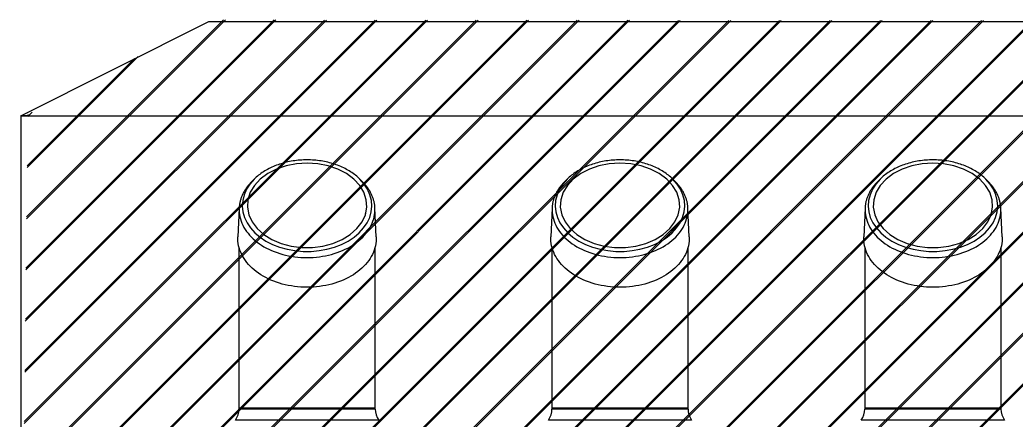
# Model space of a CAD drawing. Extents: x -58 to 166, y -6 to 61.
# Drawn here: x 72.806 to 73.673, y 10.07 to 10.419 of the extents above; entities that cross this region are included whole.
import ezdxf

# ---------------------------------------------------------------- set-up
doc = ezdxf.new("R2010")
doc.units = 0
doc.header["$MEASUREMENT"] = 0
doc.layers.add('ATEX-Travaux', color=7, linetype='CONTINUOUS')

msp = doc.modelspace()

# ---------------------------------------------------------------- hatches: boundary and pattern name
at = {"layer": 'ATEX-Travaux'}
h = msp.add_hatch(dxfattribs=at)
h.set_pattern_fill('JIS_LC_20A', color=80, scale=0.001555, style=0)
h.set_pattern_definition([(45, (16.134226, -38.90874), (-0.021993849, 0.021993849), []), (45, (16.13578, -38.90874), (-0.021993849, 0.021993849), [])])
h.paths.add_polyline_path([(72.80633, 9.7537), (72.81313, 10.33647), (72.96989, 10.41856), (74.74534, 10.41686), (74.74534, 9.83579), (74.57838, 9.7537), (72.81313, 9.7537)])

# ---------------------------------------------------------------- linework, layer by layer
at = {"layer": 'ATEX-Travaux', "color": 7}
for p, q in [((72.8071, 10.33507), (72.97066, 10.41716)), ((72.97066, 10.41716), (74.74611, 10.41716)), ((72.8071, 10.33507), (74.58255, 10.33507)), ((72.8139, 10.33507), (72.8071, 10.33507)), ((72.8071, 10.33507), (72.8071, 9.7523))]:
    msp.add_line(p, q, dxfattribs=at)
at = {"layer": 'ATEX-Travaux'}
for p, q in [((73.02677, 10.29102), (73.02547, 10.29044)), ((73.0281, 10.29157), (73.02677, 10.29102)), ((73.02944, 10.29209), (73.0281, 10.29157)), ((73.03775, 10.29165), (73.02936, 10.28879)), ((73.03081, 10.29259), (73.02944, 10.29209)), ((73.03219, 10.29307), (73.03081, 10.29259)), ((73.03359, 10.29351), (73.03219, 10.29307)), ((73.03501, 10.29393), (73.03359, 10.29351)), ((73.03645, 10.29432), (73.03501, 10.29393)), ((73.0379, 10.29469), (73.03645, 10.29432)), ((73.04674, 10.2934), (73.03775, 10.29165)), ((73.03936, 10.29502), (73.0379, 10.29469)), ((73.04083, 10.29533), (73.03936, 10.29502)), ((73.04232, 10.29561), (73.04083, 10.29533)), ((73.04381, 10.29586), (73.04232, 10.29561)), ((73.04532, 10.29608), (73.04381, 10.29586)), ((73.04683, 10.29627), (73.04532, 10.29608)), ((73.05602, 10.294), (73.04674, 10.2934)), ((73.04835, 10.29643), (73.04683, 10.29627)), ((73.04988, 10.29657), (73.04835, 10.29643)), ((73.05141, 10.29667), (73.04988, 10.29657)), ((73.05294, 10.29675), (73.05141, 10.29667)), ((73.05448, 10.29679), (73.05294, 10.29675)), ((73.05602, 10.2968), (73.05448, 10.29679)), ((73.05755, 10.29679), (73.05602, 10.2968)), ((73.0653, 10.2934), (73.05602, 10.294)), ((73.05909, 10.29675), (73.05755, 10.29679)), ((73.06062, 10.29667), (73.05909, 10.29675)), ((73.06216, 10.29657), (73.06062, 10.29667)), ((73.06368, 10.29643), (73.06216, 10.29657)), ((73.0652, 10.29627), (73.06368, 10.29643)), ((73.06671, 10.29608), (73.0652, 10.29627)), ((73.07428, 10.29165), (73.0653, 10.2934)), ((73.06822, 10.29586), (73.06671, 10.29608)), ((73.06972, 10.29561), (73.06822, 10.29586)), ((73.0712, 10.29533), (73.06972, 10.29561)), ((73.07268, 10.29502), (73.0712, 10.29533)), ((73.07414, 10.29469), (73.07268, 10.29502)), ((73.07559, 10.29432), (73.07414, 10.29469)), ((73.08268, 10.28879), (73.07428, 10.29165)), ((73.07702, 10.29393), (73.07559, 10.29432)), ((73.07844, 10.29351), (73.07702, 10.29393)), ((73.07984, 10.29307), (73.07844, 10.29351)), ((73.08123, 10.29259), (73.07984, 10.29307)), ((73.08259, 10.29209), (73.08123, 10.29259)), ((73.08394, 10.29157), (73.08259, 10.29209)), ((73.08526, 10.29102), (73.08394, 10.29157)), ((73.08657, 10.29044), (73.08526, 10.29102)), ((73.2989, 10.29102), (73.29759, 10.29044)), ((73.30022, 10.29157), (73.2989, 10.29102)), ((73.30157, 10.29209), (73.30022, 10.29157)), ((73.30988, 10.29165), (73.30148, 10.28879)), ((73.30293, 10.29259), (73.30157, 10.29209)), ((73.30432, 10.29307), (73.30293, 10.29259)), ((73.30572, 10.29351), (73.30432, 10.29307)), ((73.30714, 10.29393), (73.30572, 10.29351)), ((73.30857, 10.29432), (73.30714, 10.29393)), ((73.31002, 10.29469), (73.30857, 10.29432)), ((73.31886, 10.2934), (73.30988, 10.29165)), ((73.31148, 10.29502), (73.31002, 10.29469)), ((73.31296, 10.29533), (73.31148, 10.29502)), ((73.31444, 10.29561), (73.31296, 10.29533)), ((73.31594, 10.29586), (73.31444, 10.29561)), ((73.31745, 10.29608), (73.31594, 10.29586)), ((73.31896, 10.29627), (73.31745, 10.29608)), ((73.32814, 10.294), (73.31886, 10.2934)), ((73.32048, 10.29643), (73.31896, 10.29627)), ((73.32201, 10.29657), (73.32048, 10.29643)), ((73.32354, 10.29667), (73.32201, 10.29657)), ((73.32507, 10.29675), (73.32354, 10.29667)), ((73.32661, 10.29679), (73.32507, 10.29675)), ((73.32814, 10.2968), (73.32661, 10.29679)), ((73.32968, 10.29679), (73.32814, 10.2968)), ((73.33742, 10.2934), (73.32814, 10.294)), ((73.33122, 10.29675), (73.32968, 10.29679)), ((73.33275, 10.29667), (73.33122, 10.29675)), ((73.33428, 10.29657), (73.33275, 10.29667)), ((73.33581, 10.29643), (73.33428, 10.29657)), ((73.33733, 10.29627), (73.33581, 10.29643)), ((73.33884, 10.29608), (73.33733, 10.29627)), ((73.34641, 10.29165), (73.33742, 10.2934)), ((73.34035, 10.29586), (73.33884, 10.29608)), ((73.34184, 10.29561), (73.34035, 10.29586)), ((73.34333, 10.29533), (73.34184, 10.29561)), ((73.3448, 10.29502), (73.34333, 10.29533)), ((73.34627, 10.29469), (73.3448, 10.29502)), ((73.34771, 10.29432), (73.34627, 10.29469)), ((73.3548, 10.28879), (73.34641, 10.29165)), ((73.34915, 10.29393), (73.34771, 10.29432)), ((73.35057, 10.29351), (73.34915, 10.29393)), ((73.35197, 10.29307), (73.35057, 10.29351)), ((73.35335, 10.29259), (73.35197, 10.29307)), ((73.35472, 10.29209), (73.35335, 10.29259)), ((73.35606, 10.29157), (73.35472, 10.29209)), ((73.35739, 10.29102), (73.35606, 10.29157)), ((73.35869, 10.29044), (73.35739, 10.29102)), ((73.57102, 10.29102), (73.56972, 10.29044)), ((73.57235, 10.29157), (73.57102, 10.29102)), ((73.57369, 10.29209), (73.57235, 10.29157)), ((73.58201, 10.29165), (73.57361, 10.28879)), ((73.57506, 10.29259), (73.57369, 10.29209)), ((73.57644, 10.29307), (73.57506, 10.29259)), ((73.57785, 10.29351), (73.57644, 10.29307)), ((73.57926, 10.29393), (73.57785, 10.29351)), ((73.5807, 10.29432), (73.57926, 10.29393)), ((73.58215, 10.29469), (73.5807, 10.29432)), ((73.59099, 10.2934), (73.58201, 10.29165)), ((73.58361, 10.29502), (73.58215, 10.29469)), ((73.58508, 10.29533), (73.58361, 10.29502)), ((73.58657, 10.29561), (73.58508, 10.29533)), ((73.58807, 10.29586), (73.58657, 10.29561)), ((73.58957, 10.29608), (73.58807, 10.29586)), ((73.59109, 10.29627), (73.58957, 10.29608)), ((73.60027, 10.294), (73.59099, 10.2934)), ((73.59261, 10.29643), (73.59109, 10.29627)), ((73.59413, 10.29657), (73.59261, 10.29643)), ((73.59566, 10.29667), (73.59413, 10.29657)), ((73.5972, 10.29675), (73.59566, 10.29667)), ((73.59873, 10.29679), (73.5972, 10.29675)), ((73.60027, 10.2968), (73.59873, 10.29679)), ((73.60181, 10.29679), (73.60027, 10.2968)), ((73.60955, 10.2934), (73.60027, 10.294)), ((73.60334, 10.29675), (73.60181, 10.29679)), ((73.60488, 10.29667), (73.60334, 10.29675)), ((73.60641, 10.29657), (73.60488, 10.29667)), ((73.60793, 10.29643), (73.60641, 10.29657)), ((73.60945, 10.29627), (73.60793, 10.29643)), ((73.61097, 10.29608), (73.60945, 10.29627)), ((73.61853, 10.29165), (73.60955, 10.2934)), ((73.61247, 10.29586), (73.61097, 10.29608)), ((73.61397, 10.29561), (73.61247, 10.29586)), ((73.61545, 10.29533), (73.61397, 10.29561)), ((73.61693, 10.29502), (73.61545, 10.29533)), ((73.61839, 10.29469), (73.61693, 10.29502)), ((73.61984, 10.29432), (73.61839, 10.29469)), ((73.62693, 10.28879), (73.61853, 10.29165)), ((73.62127, 10.29393), (73.61984, 10.29432)), ((73.62269, 10.29351), (73.62127, 10.29393)), ((73.6241, 10.29307), (73.62269, 10.29351)), ((73.62548, 10.29259), (73.6241, 10.29307)), ((73.62684, 10.29209), (73.62548, 10.29259)), ((73.62819, 10.29157), (73.62684, 10.29209)), ((73.62951, 10.29102), (73.62819, 10.29157)), ((73.63082, 10.29044), (73.62951, 10.29102)), ((73.01284, 10.28255), (73.01187, 10.28171)), ((73.01384, 10.28338), (73.01284, 10.28255)), ((73.01488, 10.28418), (73.01384, 10.28338)), ((73.01594, 10.28496), (73.01488, 10.28418)), ((73.02182, 10.28492), (73.01538, 10.28016)), ((73.01704, 10.28573), (73.01594, 10.28496)), ((73.01816, 10.28647), (73.01704, 10.28573)), ((73.01931, 10.28719), (73.01816, 10.28647)), ((73.02049, 10.28789), (73.01931, 10.28719)), ((73.0217, 10.28856), (73.02049, 10.28789)), ((73.02293, 10.28921), (73.0217, 10.28856)), ((73.02936, 10.28879), (73.02182, 10.28492)), ((73.02419, 10.28984), (73.02293, 10.28921)), ((73.02547, 10.29044), (73.02419, 10.28984)), ((73.09021, 10.28492), (73.08268, 10.28879)), ((73.08785, 10.28984), (73.08657, 10.29044)), ((73.0891, 10.28921), (73.08785, 10.28984)), ((73.09033, 10.28856), (73.0891, 10.28921)), ((73.09665, 10.28016), (73.09021, 10.28492)), ((73.09154, 10.28789), (73.09033, 10.28856)), ((73.09272, 10.28719), (73.09154, 10.28789)), ((73.09387, 10.28647), (73.09272, 10.28719)), ((73.095, 10.28573), (73.09387, 10.28647)), ((73.09609, 10.28496), (73.095, 10.28573)), ((73.09716, 10.28418), (73.09609, 10.28496)), ((73.09819, 10.28338), (73.09716, 10.28418)), ((73.0992, 10.28255), (73.09819, 10.28338)), ((73.10017, 10.28171), (73.0992, 10.28255)), ((73.28496, 10.28255), (73.28399, 10.28171)), ((73.28597, 10.28338), (73.28496, 10.28255)), ((73.287, 10.28418), (73.28597, 10.28338)), ((73.28807, 10.28496), (73.287, 10.28418)), ((73.29395, 10.28492), (73.28751, 10.28016)), ((73.28916, 10.28573), (73.28807, 10.28496)), ((73.29029, 10.28647), (73.28916, 10.28573)), ((73.29144, 10.28719), (73.29029, 10.28647)), ((73.29262, 10.28789), (73.29144, 10.28719)), ((73.29383, 10.28856), (73.29262, 10.28789)), ((73.29506, 10.28921), (73.29383, 10.28856)), ((73.30148, 10.28879), (73.29395, 10.28492)), ((73.29631, 10.28984), (73.29506, 10.28921)), ((73.29759, 10.29044), (73.29631, 10.28984)), ((73.36234, 10.28492), (73.3548, 10.28879)), ((73.35997, 10.28984), (73.35869, 10.29044)), ((73.36123, 10.28921), (73.35997, 10.28984)), ((73.36246, 10.28856), (73.36123, 10.28921)), ((73.36878, 10.28016), (73.36234, 10.28492)), ((73.36367, 10.28789), (73.36246, 10.28856)), ((73.36485, 10.28719), (73.36367, 10.28789)), ((73.366, 10.28647), (73.36485, 10.28719)), ((73.36712, 10.28573), (73.366, 10.28647)), ((73.36822, 10.28496), (73.36712, 10.28573)), ((73.36928, 10.28418), (73.36822, 10.28496)), ((73.37032, 10.28338), (73.36928, 10.28418)), ((73.37132, 10.28255), (73.37032, 10.28338)), ((73.37229, 10.28171), (73.37132, 10.28255)), ((73.55709, 10.28255), (73.55612, 10.28171)), ((73.55809, 10.28338), (73.55709, 10.28255)), ((73.55913, 10.28418), (73.55809, 10.28338)), ((73.56019, 10.28496), (73.55913, 10.28418)), ((73.56607, 10.28492), (73.55963, 10.28016)), ((73.56129, 10.28573), (73.56019, 10.28496)), ((73.56241, 10.28647), (73.56129, 10.28573)), ((73.56357, 10.28719), (73.56241, 10.28647)), ((73.56475, 10.28789), (73.56357, 10.28719)), ((73.56595, 10.28856), (73.56475, 10.28789)), ((73.56718, 10.28921), (73.56595, 10.28856)), ((73.57361, 10.28879), (73.56607, 10.28492)), ((73.56844, 10.28984), (73.56718, 10.28921)), ((73.56972, 10.29044), (73.56844, 10.28984)), ((73.63447, 10.28492), (73.62693, 10.28879)), ((73.6321, 10.28984), (73.63082, 10.29044)), ((73.63335, 10.28921), (73.6321, 10.28984)), ((73.63459, 10.28856), (73.63335, 10.28921)), ((73.64091, 10.28016), (73.63447, 10.28492)), ((73.63579, 10.28789), (73.63459, 10.28856)), ((73.63697, 10.28719), (73.63579, 10.28789)), ((73.63813, 10.28647), (73.63697, 10.28719)), ((73.63925, 10.28573), (73.63813, 10.28647)), ((73.64034, 10.28496), (73.63925, 10.28573)), ((73.64141, 10.28418), (73.64034, 10.28496)), ((73.64245, 10.28338), (73.64141, 10.28418)), ((73.64345, 10.28255), (73.64245, 10.28338)), ((73.64442, 10.28171), (73.64345, 10.28255)), ((73.00633, 10.27574), (73.00341, 10.27121)), ((73.00414, 10.27359), (73.00367, 10.27297)), ((73.00462, 10.2742), (73.00414, 10.27359)), ((73.00511, 10.2748), (73.00462, 10.2742)), ((73.00562, 10.2754), (73.00511, 10.2748)), ((73.00614, 10.27599), (73.00562, 10.2754)), ((73.00667, 10.27658), (73.00614, 10.27599)), ((73.01002, 10.27997), (73.00633, 10.27574)), ((73.01025, 10.27466), (73.00659, 10.2686)), ((73.00722, 10.27716), (73.00667, 10.27658)), ((73.00778, 10.27773), (73.00722, 10.27716)), ((73.01002, 10.27997), (73.00778, 10.27773)), ((73.01093, 10.28085), (73.01002, 10.27997)), ((73.01538, 10.28016), (73.01025, 10.27466)), ((73.01187, 10.28171), (73.01093, 10.28085)), ((73.10179, 10.27466), (73.09665, 10.28016)), ((73.10111, 10.28085), (73.10017, 10.28171)), ((73.10201, 10.27997), (73.10111, 10.28085)), ((73.10545, 10.2686), (73.10179, 10.27466)), ((73.1057, 10.27574), (73.10201, 10.27997)), ((73.10425, 10.27773), (73.10201, 10.27997)), ((73.10481, 10.27716), (73.10425, 10.27773)), ((73.10536, 10.27658), (73.10481, 10.27716)), ((73.1059, 10.27599), (73.10536, 10.27658)), ((73.10862, 10.27121), (73.1057, 10.27574)), ((73.10642, 10.2754), (73.1059, 10.27599)), ((73.10693, 10.2748), (73.10642, 10.2754)), ((73.10742, 10.2742), (73.10693, 10.2748)), ((73.1079, 10.27359), (73.10742, 10.2742)), ((73.10836, 10.27297), (73.1079, 10.27359)), ((73.27846, 10.27574), (73.27554, 10.27121)), ((73.27626, 10.27359), (73.2758, 10.27297)), ((73.27674, 10.2742), (73.27626, 10.27359)), ((73.27723, 10.2748), (73.27674, 10.2742)), ((73.27774, 10.2754), (73.27723, 10.2748)), ((73.27826, 10.27599), (73.27774, 10.2754)), ((73.2788, 10.27658), (73.27826, 10.27599)), ((73.28215, 10.27997), (73.27846, 10.27574)), ((73.28237, 10.27466), (73.27871, 10.2686)), ((73.27935, 10.27716), (73.2788, 10.27658)), ((73.27991, 10.27773), (73.27935, 10.27716)), ((73.28215, 10.27997), (73.27991, 10.27773)), ((73.28305, 10.28085), (73.28215, 10.27997)), ((73.28751, 10.28016), (73.28237, 10.27466)), ((73.28399, 10.28171), (73.28305, 10.28085)), ((73.37391, 10.27466), (73.36878, 10.28016)), ((73.37323, 10.28085), (73.37229, 10.28171)), ((73.37414, 10.27997), (73.37323, 10.28085)), ((73.37758, 10.2686), (73.37391, 10.27466)), ((73.37783, 10.27574), (73.37414, 10.27997)), ((73.37638, 10.27773), (73.37414, 10.27997)), ((73.37694, 10.27716), (73.37638, 10.27773)), ((73.37749, 10.27658), (73.37694, 10.27716)), ((73.37802, 10.27599), (73.37749, 10.27658)), ((73.38075, 10.27121), (73.37783, 10.27574)), ((73.37854, 10.2754), (73.37802, 10.27599)), ((73.37905, 10.2748), (73.37854, 10.2754)), ((73.37955, 10.2742), (73.37905, 10.2748)), ((73.38002, 10.27359), (73.37955, 10.2742)), ((73.38049, 10.27297), (73.38002, 10.27359)), ((73.55058, 10.27574), (73.54766, 10.27121)), ((73.54839, 10.27359), (73.54792, 10.27297)), ((73.54887, 10.2742), (73.54839, 10.27359)), ((73.54936, 10.2748), (73.54887, 10.2742)), ((73.54987, 10.2754), (73.54936, 10.2748)), ((73.55039, 10.27599), (73.54987, 10.2754)), ((73.55092, 10.27658), (73.55039, 10.27599)), ((73.55428, 10.27997), (73.55058, 10.27574)), ((73.5545, 10.27466), (73.55084, 10.2686)), ((73.55147, 10.27716), (73.55092, 10.27658)), ((73.55204, 10.27773), (73.55147, 10.27716)), ((73.55428, 10.27997), (73.55204, 10.27773)), ((73.55518, 10.28085), (73.55428, 10.27997)), ((73.55963, 10.28016), (73.5545, 10.27466)), ((73.55612, 10.28171), (73.55518, 10.28085)), ((73.64604, 10.27466), (73.64091, 10.28016)), ((73.64536, 10.28085), (73.64442, 10.28171)), ((73.64626, 10.27997), (73.64536, 10.28085)), ((73.6497, 10.2686), (73.64604, 10.27466)), ((73.64996, 10.27574), (73.64626, 10.27997)), ((73.6485, 10.27773), (73.64626, 10.27997)), ((73.64907, 10.27716), (73.6485, 10.27773)), ((73.64961, 10.27658), (73.64907, 10.27716)), ((73.65015, 10.27599), (73.64961, 10.27658)), ((73.65288, 10.27121), (73.64996, 10.27574)), ((73.65067, 10.2754), (73.65015, 10.27599)), ((73.65118, 10.2748), (73.65067, 10.2754)), ((73.65167, 10.2742), (73.65118, 10.2748)), ((73.65215, 10.27359), (73.65167, 10.2742)), ((73.65261, 10.27297), (73.65215, 10.27359)), ((72.99927, 10.26522), (72.999, 10.26455)), ((72.99955, 10.26589), (72.99927, 10.26522)), ((72.99985, 10.26656), (72.99955, 10.26589)), ((73.00016, 10.26722), (72.99985, 10.26656)), ((73.00131, 10.26647), (73.00006, 10.26157)), ((73.00049, 10.26787), (73.00016, 10.26722)), ((73.00084, 10.26853), (73.00049, 10.26787)), ((73.0012, 10.26918), (73.00084, 10.26853)), ((73.00157, 10.26982), (73.0012, 10.26918)), ((73.00341, 10.27121), (73.00131, 10.26647)), ((73.00196, 10.27046), (73.00157, 10.26982)), ((73.00237, 10.2711), (73.00196, 10.27046)), ((73.00279, 10.27173), (73.00237, 10.2711)), ((73.00322, 10.27235), (73.00279, 10.27173)), ((73.00367, 10.27297), (73.00322, 10.27235)), ((73.00659, 10.2686), (73.00451, 10.26218)), ((73.10752, 10.26218), (73.10545, 10.2686)), ((73.10881, 10.27235), (73.10836, 10.27297)), ((73.11072, 10.26647), (73.10862, 10.27121)), ((73.10925, 10.27173), (73.10881, 10.27235)), ((73.10967, 10.2711), (73.10925, 10.27173)), ((73.11007, 10.27046), (73.10967, 10.2711)), ((73.11046, 10.26982), (73.11007, 10.27046)), ((73.11084, 10.26918), (73.11046, 10.26982)), ((73.11197, 10.26157), (73.11072, 10.26647)), ((73.1112, 10.26853), (73.11084, 10.26918)), ((73.11154, 10.26787), (73.1112, 10.26853)), ((73.11187, 10.26722), (73.11154, 10.26787)), ((73.11218, 10.26656), (73.11187, 10.26722)), ((73.11248, 10.26589), (73.11218, 10.26656)), ((73.11276, 10.26522), (73.11248, 10.26589)), ((73.11303, 10.26455), (73.11276, 10.26522)), ((73.2714, 10.26522), (73.27113, 10.26455)), ((73.27168, 10.26589), (73.2714, 10.26522)), ((73.27198, 10.26656), (73.27168, 10.26589)), ((73.27229, 10.26722), (73.27198, 10.26656)), ((73.27344, 10.26647), (73.27219, 10.26157)), ((73.27262, 10.26787), (73.27229, 10.26722)), ((73.27296, 10.26853), (73.27262, 10.26787)), ((73.27332, 10.26918), (73.27296, 10.26853)), ((73.2737, 10.26982), (73.27332, 10.26918)), ((73.27554, 10.27121), (73.27344, 10.26647)), ((73.27409, 10.27046), (73.2737, 10.26982)), ((73.27449, 10.2711), (73.27409, 10.27046)), ((73.27491, 10.27173), (73.27449, 10.2711)), ((73.27535, 10.27235), (73.27491, 10.27173)), ((73.2758, 10.27297), (73.27535, 10.27235)), ((73.27871, 10.2686), (73.27664, 10.26218)), ((73.37965, 10.26218), (73.37758, 10.2686)), ((73.38094, 10.27235), (73.38049, 10.27297)), ((73.38285, 10.26647), (73.38075, 10.27121)), ((73.38137, 10.27173), (73.38094, 10.27235)), ((73.38179, 10.2711), (73.38137, 10.27173)), ((73.3822, 10.27046), (73.38179, 10.2711)), ((73.38259, 10.26982), (73.3822, 10.27046)), ((73.38296, 10.26918), (73.38259, 10.26982)), ((73.3841, 10.26157), (73.38285, 10.26647)), ((73.38332, 10.26853), (73.38296, 10.26918)), ((73.38367, 10.26787), (73.38332, 10.26853)), ((73.384, 10.26722), (73.38367, 10.26787)), ((73.38431, 10.26656), (73.384, 10.26722)), ((73.38461, 10.26589), (73.38431, 10.26656)), ((73.38489, 10.26522), (73.38461, 10.26589)), ((73.38516, 10.26455), (73.38489, 10.26522)), ((73.54352, 10.26522), (73.54326, 10.26455)), ((73.54381, 10.26589), (73.54352, 10.26522)), ((73.5441, 10.26656), (73.54381, 10.26589)), ((73.54442, 10.26722), (73.5441, 10.26656)), ((73.54556, 10.26647), (73.54432, 10.26157)), ((73.54474, 10.26787), (73.54442, 10.26722)), ((73.54509, 10.26853), (73.54474, 10.26787)), ((73.54545, 10.26918), (73.54509, 10.26853)), ((73.54582, 10.26982), (73.54545, 10.26918)), ((73.54766, 10.27121), (73.54556, 10.26647)), ((73.54621, 10.27046), (73.54582, 10.26982)), ((73.54662, 10.2711), (73.54621, 10.27046)), ((73.54704, 10.27173), (73.54662, 10.2711)), ((73.54747, 10.27235), (73.54704, 10.27173)), ((73.54792, 10.27297), (73.54747, 10.27235)), ((73.55084, 10.2686), (73.54876, 10.26218)), ((73.65177, 10.26218), (73.6497, 10.2686)), ((73.65306, 10.27235), (73.65261, 10.27297)), ((73.65498, 10.26647), (73.65288, 10.27121)), ((73.6535, 10.27173), (73.65306, 10.27235)), ((73.65392, 10.2711), (73.6535, 10.27173)), ((73.65432, 10.27046), (73.65392, 10.2711)), ((73.65471, 10.26982), (73.65432, 10.27046)), ((73.65509, 10.26918), (73.65471, 10.26982)), ((73.65622, 10.26157), (73.65498, 10.26647)), ((73.65545, 10.26853), (73.65509, 10.26918)), ((73.65579, 10.26787), (73.65545, 10.26853)), ((73.65612, 10.26722), (73.65579, 10.26787)), ((73.65644, 10.26656), (73.65612, 10.26722)), ((73.65673, 10.26589), (73.65644, 10.26656)), ((73.65702, 10.26522), (73.65673, 10.26589)), ((73.65728, 10.26455), (73.65702, 10.26522)), ((72.99707, 10.25631), (72.99701, 10.25562)), ((72.99714, 10.25701), (72.99707, 10.25631)), ((72.99723, 10.2577), (72.99714, 10.25701)), ((72.99733, 10.25839), (72.99723, 10.2577)), ((72.99745, 10.25909), (72.99733, 10.25839)), ((72.99759, 10.25978), (72.99745, 10.25909)), ((72.99774, 10.26047), (72.99759, 10.25978)), ((72.99791, 10.26115), (72.99774, 10.26047)), ((72.9981, 10.26184), (72.99791, 10.26115)), ((72.9983, 10.26252), (72.9981, 10.26184)), ((72.99852, 10.2632), (72.9983, 10.26252)), ((72.99875, 10.26388), (72.99852, 10.2632)), ((72.999, 10.26455), (72.99875, 10.26388)), ((73.00006, 10.26157), (72.99969, 10.25661)), ((72.99969, 10.25661), (73.00019, 10.25165)), ((73.00451, 10.26218), (73.00409, 10.25559)), ((73.10794, 10.25559), (73.10752, 10.26218)), ((73.11184, 10.25165), (73.11235, 10.25661)), ((73.11235, 10.25661), (73.11197, 10.26157)), ((73.11328, 10.26388), (73.11303, 10.26455)), ((73.11351, 10.2632), (73.11328, 10.26388)), ((73.11373, 10.26252), (73.11351, 10.2632)), ((73.11393, 10.26184), (73.11373, 10.26252)), ((73.11412, 10.26115), (73.11393, 10.26184)), ((73.11429, 10.26047), (73.11412, 10.26115)), ((73.11444, 10.25978), (73.11429, 10.26047)), ((73.11458, 10.25909), (73.11444, 10.25978)), ((73.1147, 10.25839), (73.11458, 10.25909)), ((73.11481, 10.2577), (73.1147, 10.25839)), ((73.1149, 10.25701), (73.11481, 10.2577)), ((73.11497, 10.25631), (73.1149, 10.25701)), ((73.11502, 10.25562), (73.11497, 10.25631)), ((73.26919, 10.25631), (73.26914, 10.25562)), ((73.26926, 10.25701), (73.26919, 10.25631)), ((73.26935, 10.2577), (73.26926, 10.25701)), ((73.26946, 10.25839), (73.26935, 10.2577)), ((73.26958, 10.25909), (73.26946, 10.25839)), ((73.26972, 10.25978), (73.26958, 10.25909)), ((73.26987, 10.26047), (73.26972, 10.25978)), ((73.27004, 10.26115), (73.26987, 10.26047)), ((73.27023, 10.26184), (73.27004, 10.26115)), ((73.27043, 10.26252), (73.27023, 10.26184)), ((73.27065, 10.2632), (73.27043, 10.26252)), ((73.27088, 10.26388), (73.27065, 10.2632)), ((73.27113, 10.26455), (73.27088, 10.26388)), ((73.27219, 10.26157), (73.27182, 10.25661)), ((73.27182, 10.25661), (73.27232, 10.25165)), ((73.27664, 10.26218), (73.27622, 10.25559)), ((73.38007, 10.25559), (73.37965, 10.26218)), ((73.38397, 10.25165), (73.38447, 10.25661)), ((73.38447, 10.25661), (73.3841, 10.26157)), ((73.38541, 10.26388), (73.38516, 10.26455)), ((73.38564, 10.2632), (73.38541, 10.26388)), ((73.38586, 10.26252), (73.38564, 10.2632)), ((73.38606, 10.26184), (73.38586, 10.26252)), ((73.38625, 10.26115), (73.38606, 10.26184)), ((73.38642, 10.26047), (73.38625, 10.26115)), ((73.38657, 10.25978), (73.38642, 10.26047)), ((73.38671, 10.25909), (73.38657, 10.25978)), ((73.38683, 10.25839), (73.38671, 10.25909)), ((73.38693, 10.2577), (73.38683, 10.25839)), ((73.38702, 10.25701), (73.38693, 10.2577)), ((73.38709, 10.25631), (73.38702, 10.25701)), ((73.38715, 10.25562), (73.38709, 10.25631)), ((73.54132, 10.25631), (73.54126, 10.25562)), ((73.54139, 10.25701), (73.54132, 10.25631)), ((73.54148, 10.2577), (73.54139, 10.25701)), ((73.54158, 10.25839), (73.54148, 10.2577)), ((73.5417, 10.25909), (73.54158, 10.25839)), ((73.54184, 10.25978), (73.5417, 10.25909)), ((73.542, 10.26047), (73.54184, 10.25978)), ((73.54217, 10.26115), (73.542, 10.26047)), ((73.54235, 10.26184), (73.54217, 10.26115)), ((73.54255, 10.26252), (73.54235, 10.26184)), ((73.54277, 10.2632), (73.54255, 10.26252)), ((73.54301, 10.26388), (73.54277, 10.2632)), ((73.54326, 10.26455), (73.54301, 10.26388)), ((73.54432, 10.26157), (73.54394, 10.25661)), ((73.54394, 10.25661), (73.54444, 10.25165)), ((73.54876, 10.26218), (73.54835, 10.25559)), ((73.65219, 10.25559), (73.65177, 10.26218)), ((73.65609, 10.25165), (73.6566, 10.25661)), ((73.6566, 10.25661), (73.65622, 10.26157)), ((73.65753, 10.26388), (73.65728, 10.26455)), ((73.65777, 10.2632), (73.65753, 10.26388)), ((73.65798, 10.26252), (73.65777, 10.2632)), ((73.65819, 10.26184), (73.65798, 10.26252)), ((73.65837, 10.26115), (73.65819, 10.26184)), ((73.65854, 10.26047), (73.65837, 10.26115)), ((73.6587, 10.25978), (73.65854, 10.26047)), ((73.65883, 10.25909), (73.6587, 10.25978)), ((73.65895, 10.25839), (73.65883, 10.25909)), ((73.65906, 10.2577), (73.65895, 10.25839)), ((73.65915, 10.25701), (73.65906, 10.2577)), ((73.65922, 10.25631), (73.65915, 10.25701)), ((73.65928, 10.25562), (73.65922, 10.25631)), ((72.99697, 10.25492), (72.99587, 10.2299)), ((72.99697, 10.25492), (72.99695, 10.25301)), ((72.99695, 10.25301), (72.99705, 10.2511)), ((72.99701, 10.25562), (72.99697, 10.25492)), ((72.99705, 10.2511), (72.99728, 10.24919)), ((72.99728, 10.24919), (72.99762, 10.2473)), ((73.00019, 10.25165), (73.00157, 10.24677)), ((73.00409, 10.25559), (73.00534, 10.24906)), ((73.00534, 10.24906), (73.00822, 10.2428)), ((73.10381, 10.2428), (73.10669, 10.24906)), ((73.10669, 10.24906), (73.10794, 10.25559)), ((73.11047, 10.24677), (73.11184, 10.25165)), ((73.11441, 10.2473), (73.11476, 10.24919)), ((73.11476, 10.24919), (73.11498, 10.2511)), ((73.11498, 10.2511), (73.11508, 10.25301)), ((73.11506, 10.25492), (73.11502, 10.25562)), ((73.11508, 10.25301), (73.11506, 10.25492)), ((73.11617, 10.2299), (73.11506, 10.25492)), ((73.2691, 10.25492), (73.26799, 10.2299)), ((73.2691, 10.25492), (73.26908, 10.25301)), ((73.26908, 10.25301), (73.26918, 10.2511)), ((73.26914, 10.25562), (73.2691, 10.25492)), ((73.26918, 10.2511), (73.2694, 10.24919)), ((73.2694, 10.24919), (73.26975, 10.2473)), ((73.27232, 10.25165), (73.27369, 10.24677)), ((73.27622, 10.25559), (73.27747, 10.24906)), ((73.27747, 10.24906), (73.28035, 10.2428)), ((73.37594, 10.2428), (73.37882, 10.24906)), ((73.37882, 10.24906), (73.38007, 10.25559)), ((73.38259, 10.24677), (73.38397, 10.25165)), ((73.38654, 10.2473), (73.38689, 10.24919)), ((73.38689, 10.24919), (73.38711, 10.2511)), ((73.38711, 10.2511), (73.38721, 10.25301)), ((73.38719, 10.25492), (73.38715, 10.25562)), ((73.38721, 10.25301), (73.38719, 10.25492)), ((73.38829, 10.2299), (73.38719, 10.25492)), ((73.54122, 10.25492), (73.54012, 10.2299)), ((73.54122, 10.25492), (73.5412, 10.25301)), ((73.5412, 10.25301), (73.5413, 10.2511)), ((73.54126, 10.25562), (73.54122, 10.25492)), ((73.5413, 10.2511), (73.54153, 10.24919)), ((73.54153, 10.24919), (73.54188, 10.2473)), ((73.54444, 10.25165), (73.54582, 10.24677)), ((73.54835, 10.25559), (73.5496, 10.24906)), ((73.5496, 10.24906), (73.55248, 10.2428)), ((73.64806, 10.2428), (73.65094, 10.24906)), ((73.65094, 10.24906), (73.65219, 10.25559)), ((73.65472, 10.24677), (73.65609, 10.25165)), ((73.65866, 10.2473), (73.65901, 10.24919)), ((73.65901, 10.24919), (73.65924, 10.2511)), ((73.65924, 10.2511), (73.65934, 10.25301)), ((73.65931, 10.25492), (73.65928, 10.25562)), ((73.65934, 10.25301), (73.65931, 10.25492)), ((73.66042, 10.2299), (73.65931, 10.25492)), ((72.99762, 10.2473), (72.99809, 10.24541)), ((72.99809, 10.24541), (72.99868, 10.24355)), ((72.99868, 10.24355), (72.9994, 10.2417)), ((72.9994, 10.2417), (73.00023, 10.23988)), ((73.00023, 10.23988), (73.00117, 10.23809)), ((73.00157, 10.24677), (73.00379, 10.24205)), ((73.00379, 10.24205), (73.00683, 10.23757)), ((73.00822, 10.2428), (73.01264, 10.237)), ((73.0994, 10.237), (73.10381, 10.2428)), ((73.10521, 10.23757), (73.10825, 10.24205)), ((73.10825, 10.24205), (73.11047, 10.24677)), ((73.11086, 10.23809), (73.11181, 10.23988)), ((73.11181, 10.23988), (73.11264, 10.2417)), ((73.11264, 10.2417), (73.11335, 10.24355)), ((73.11335, 10.24355), (73.11394, 10.24541)), ((73.11394, 10.24541), (73.11441, 10.2473)), ((73.26975, 10.2473), (73.27022, 10.24541)), ((73.27022, 10.24541), (73.27081, 10.24355)), ((73.27081, 10.24355), (73.27152, 10.2417)), ((73.27152, 10.2417), (73.27235, 10.23988)), ((73.27235, 10.23988), (73.2733, 10.23809)), ((73.27369, 10.24677), (73.27591, 10.24205)), ((73.27591, 10.24205), (73.27895, 10.23757)), ((73.28035, 10.2428), (73.28477, 10.237)), ((73.37152, 10.237), (73.37594, 10.2428)), ((73.37734, 10.23757), (73.38037, 10.24205)), ((73.38037, 10.24205), (73.38259, 10.24677)), ((73.38299, 10.23809), (73.38393, 10.23988)), ((73.38393, 10.23988), (73.38476, 10.2417)), ((73.38476, 10.2417), (73.38548, 10.24355)), ((73.38548, 10.24355), (73.38607, 10.24541)), ((73.38607, 10.24541), (73.38654, 10.2473)), ((73.54188, 10.2473), (73.54235, 10.24541)), ((73.54235, 10.24541), (73.54294, 10.24355)), ((73.54294, 10.24355), (73.54365, 10.2417)), ((73.54365, 10.2417), (73.54448, 10.23988)), ((73.54448, 10.23988), (73.54543, 10.23809)), ((73.54582, 10.24677), (73.54804, 10.24205)), ((73.54804, 10.24205), (73.55108, 10.23757)), ((73.55248, 10.2428), (73.55689, 10.237)), ((73.64365, 10.237), (73.64806, 10.2428)), ((73.64946, 10.23757), (73.6525, 10.24205)), ((73.6525, 10.24205), (73.65472, 10.24677)), ((73.65511, 10.23809), (73.65606, 10.23988)), ((73.65606, 10.23988), (73.65689, 10.2417)), ((73.65689, 10.2417), (73.6576, 10.24355)), ((73.6576, 10.24355), (73.65819, 10.24541)), ((73.65819, 10.24541), (73.65866, 10.2473)), ((73.00117, 10.23809), (73.00223, 10.23633)), ((73.00223, 10.23633), (73.00341, 10.23461)), ((73.00341, 10.23461), (73.00469, 10.23293)), ((73.00469, 10.23293), (73.00609, 10.23129)), ((73.00609, 10.23129), (73.00758, 10.2297)), ((73.00683, 10.23757), (73.01063, 10.23338)), ((73.01063, 10.23338), (73.01514, 10.22957)), ((73.01264, 10.237), (73.01845, 10.23184)), ((73.01845, 10.23184), (73.02547, 10.22751)), ((73.08657, 10.22751), (73.09359, 10.23184)), ((73.09359, 10.23184), (73.0994, 10.237)), ((73.0969, 10.22957), (73.10141, 10.23338)), ((73.10141, 10.23338), (73.10521, 10.23757)), ((73.10445, 10.2297), (73.10595, 10.23129)), ((73.10595, 10.23129), (73.10734, 10.23293)), ((73.10734, 10.23293), (73.10863, 10.23461)), ((73.10863, 10.23461), (73.1098, 10.23633)), ((73.1098, 10.23633), (73.11086, 10.23809)), ((73.2733, 10.23809), (73.27436, 10.23633)), ((73.27436, 10.23633), (73.27554, 10.23461)), ((73.27554, 10.23461), (73.27682, 10.23293)), ((73.27682, 10.23293), (73.27821, 10.23129)), ((73.27821, 10.23129), (73.27971, 10.2297)), ((73.27895, 10.23757), (73.28275, 10.23338)), ((73.28275, 10.23338), (73.28726, 10.22957)), ((73.28477, 10.237), (73.29058, 10.23184)), ((73.29058, 10.23184), (73.29759, 10.22751)), ((73.35869, 10.22751), (73.36571, 10.23184)), ((73.36571, 10.23184), (73.37152, 10.237)), ((73.36902, 10.22957), (73.37353, 10.23338)), ((73.37353, 10.23338), (73.37734, 10.23757)), ((73.37658, 10.2297), (73.37807, 10.23129)), ((73.37807, 10.23129), (73.37947, 10.23293)), ((73.37947, 10.23293), (73.38075, 10.23461)), ((73.38075, 10.23461), (73.38193, 10.23633)), ((73.38193, 10.23633), (73.38299, 10.23809)), ((73.54543, 10.23809), (73.54649, 10.23633)), ((73.54649, 10.23633), (73.54766, 10.23461)), ((73.54766, 10.23461), (73.54895, 10.23293)), ((73.54895, 10.23293), (73.55034, 10.23129)), ((73.55034, 10.23129), (73.55183, 10.2297)), ((73.55108, 10.23757), (73.55488, 10.23338)), ((73.55488, 10.23338), (73.55939, 10.22957)), ((73.55689, 10.237), (73.5627, 10.23184)), ((73.5627, 10.23184), (73.56972, 10.22751)), ((73.63082, 10.22751), (73.63784, 10.23184)), ((73.63784, 10.23184), (73.64365, 10.237)), ((73.64115, 10.22957), (73.64566, 10.23338)), ((73.64566, 10.23338), (73.64946, 10.23757)), ((73.6487, 10.2297), (73.6502, 10.23129)), ((73.6502, 10.23129), (73.65159, 10.23293)), ((73.65159, 10.23293), (73.65288, 10.23461)), ((73.65288, 10.23461), (73.65405, 10.23633)), ((73.65405, 10.23633), (73.65511, 10.23809)), ((72.99584, 10.22795), (72.99587, 10.2299)), ((72.99595, 10.22601), (72.99584, 10.22795)), ((72.99618, 10.22407), (72.99595, 10.22601)), ((72.99653, 10.22214), (72.99618, 10.22407)), ((72.99701, 10.22022), (72.99653, 10.22214)), ((73.00758, 10.2297), (73.00918, 10.22816)), ((73.00918, 10.22816), (73.01088, 10.22667)), ((73.01088, 10.22667), (73.01267, 10.22524)), ((73.01267, 10.22524), (73.01455, 10.22386)), ((73.01455, 10.22386), (73.01652, 10.22255)), ((73.01514, 10.22957), (73.02029, 10.22618)), ((73.01652, 10.22255), (73.01857, 10.22131)), ((73.02029, 10.22618), (73.02599, 10.22327)), ((73.02547, 10.22751), (73.03347, 10.22413)), ((73.02599, 10.22327), (73.03216, 10.22089)), ((73.03347, 10.22413), (73.04219, 10.22181)), ((73.04219, 10.22181), (73.05136, 10.22064)), ((73.06068, 10.22064), (73.06984, 10.22181)), ((73.06984, 10.22181), (73.07857, 10.22413)), ((73.07857, 10.22413), (73.08657, 10.22751)), ((73.07987, 10.22089), (73.08604, 10.22327)), ((73.08604, 10.22327), (73.09175, 10.22618)), ((73.09175, 10.22618), (73.0969, 10.22957)), ((73.09346, 10.22131), (73.09552, 10.22255)), ((73.09552, 10.22255), (73.09748, 10.22386)), ((73.09748, 10.22386), (73.09937, 10.22524)), ((73.09937, 10.22524), (73.10116, 10.22667)), ((73.10116, 10.22667), (73.10285, 10.22816)), ((73.10285, 10.22816), (73.10445, 10.2297)), ((73.11551, 10.22214), (73.11503, 10.22022)), ((73.11586, 10.22407), (73.11551, 10.22214)), ((73.11609, 10.22601), (73.11586, 10.22407)), ((73.11619, 10.22795), (73.11609, 10.22601)), ((73.11617, 10.2299), (73.11619, 10.22795)), ((73.26797, 10.22795), (73.26799, 10.2299)), ((73.26807, 10.22601), (73.26797, 10.22795)), ((73.2683, 10.22407), (73.26807, 10.22601)), ((73.26866, 10.22214), (73.2683, 10.22407)), ((73.26913, 10.22022), (73.26866, 10.22214)), ((73.27971, 10.2297), (73.28131, 10.22816)), ((73.28131, 10.22816), (73.283, 10.22667)), ((73.283, 10.22667), (73.28479, 10.22524)), ((73.28479, 10.22524), (73.28668, 10.22386)), ((73.28668, 10.22386), (73.28864, 10.22255)), ((73.28726, 10.22957), (73.29241, 10.22618)), ((73.28864, 10.22255), (73.2907, 10.22131)), ((73.29241, 10.22618), (73.29812, 10.22327)), ((73.29759, 10.22751), (73.30559, 10.22413)), ((73.29812, 10.22327), (73.30429, 10.22089)), ((73.30559, 10.22413), (73.31432, 10.22181)), ((73.31432, 10.22181), (73.32348, 10.22064)), ((73.3328, 10.22064), (73.34197, 10.22181)), ((73.34197, 10.22181), (73.35069, 10.22413)), ((73.35069, 10.22413), (73.35869, 10.22751)), ((73.352, 10.22089), (73.35817, 10.22327)), ((73.35817, 10.22327), (73.36387, 10.22618)), ((73.36387, 10.22618), (73.36902, 10.22957)), ((73.36559, 10.22131), (73.36764, 10.22255)), ((73.36764, 10.22255), (73.36961, 10.22386)), ((73.36961, 10.22386), (73.37149, 10.22524)), ((73.37149, 10.22524), (73.37328, 10.22667)), ((73.37328, 10.22667), (73.37498, 10.22816)), ((73.37498, 10.22816), (73.37658, 10.2297)), ((73.38763, 10.22214), (73.38715, 10.22022)), ((73.38799, 10.22407), (73.38763, 10.22214)), ((73.38821, 10.22601), (73.38799, 10.22407)), ((73.38832, 10.22795), (73.38821, 10.22601)), ((73.38829, 10.2299), (73.38832, 10.22795)), ((73.5401, 10.22795), (73.54012, 10.2299)), ((73.5402, 10.22601), (73.5401, 10.22795)), ((73.54043, 10.22407), (73.5402, 10.22601)), ((73.54078, 10.22214), (73.54043, 10.22407)), ((73.54126, 10.22022), (73.54078, 10.22214)), ((73.55183, 10.2297), (73.55343, 10.22816)), ((73.55343, 10.22816), (73.55513, 10.22667)), ((73.55513, 10.22667), (73.55692, 10.22524)), ((73.55692, 10.22524), (73.5588, 10.22386)), ((73.5588, 10.22386), (73.56077, 10.22255)), ((73.55939, 10.22957), (73.56454, 10.22618)), ((73.56077, 10.22255), (73.56282, 10.22131)), ((73.56454, 10.22618), (73.57024, 10.22327)), ((73.56972, 10.22751), (73.57772, 10.22413)), ((73.57024, 10.22327), (73.57642, 10.22089)), ((73.57772, 10.22413), (73.58644, 10.22181)), ((73.58644, 10.22181), (73.59561, 10.22064)), ((73.60493, 10.22064), (73.6141, 10.22181)), ((73.6141, 10.22181), (73.62282, 10.22413)), ((73.62282, 10.22413), (73.63082, 10.22751)), ((73.62412, 10.22089), (73.6303, 10.22327)), ((73.6303, 10.22327), (73.636, 10.22618)), ((73.636, 10.22618), (73.64115, 10.22957)), ((73.63772, 10.22131), (73.63977, 10.22255)), ((73.63977, 10.22255), (73.64174, 10.22386)), ((73.64174, 10.22386), (73.64362, 10.22524)), ((73.64362, 10.22524), (73.64541, 10.22667)), ((73.64541, 10.22667), (73.64711, 10.22816)), ((73.64711, 10.22816), (73.6487, 10.2297)), ((73.65976, 10.22214), (73.65928, 10.22022)), ((73.66011, 10.22407), (73.65976, 10.22214)), ((73.66034, 10.22601), (73.66011, 10.22407)), ((73.66044, 10.22795), (73.66034, 10.22601)), ((73.66042, 10.2299), (73.66044, 10.22795)), ((72.99683, 10.22088), (72.99683, 10.2178)), ((72.99683, 10.2178), (72.99683, 10.08075)), ((72.99761, 10.21832), (72.99701, 10.22022)), ((72.99834, 10.21644), (72.99761, 10.21832)), ((72.99918, 10.21458), (72.99834, 10.21644)), ((73.00015, 10.21276), (72.99918, 10.21458)), ((73.01857, 10.22131), (73.0207, 10.22013)), ((73.0207, 10.22013), (73.0229, 10.21902)), ((73.0229, 10.21902), (73.02518, 10.21799)), ((73.02518, 10.21799), (73.02751, 10.21703)), ((73.02751, 10.21703), (73.02991, 10.21614)), ((73.02991, 10.21614), (73.03236, 10.21534)), ((73.03216, 10.22089), (73.03871, 10.21907)), ((73.03236, 10.21534), (73.03487, 10.21461)), ((73.03487, 10.21461), (73.03741, 10.21397)), ((73.03741, 10.21397), (73.04, 10.21341)), ((73.03871, 10.21907), (73.04552, 10.21784)), ((73.04, 10.21341), (73.04262, 10.21293)), ((73.04262, 10.21293), (73.04526, 10.21254)), ((73.04552, 10.21784), (73.0525, 10.21722)), ((73.05136, 10.22064), (73.06068, 10.22064)), ((73.0525, 10.21722), (73.05953, 10.21722)), ((73.05953, 10.21722), (73.06651, 10.21784)), ((73.06651, 10.21784), (73.07333, 10.21907)), ((73.06677, 10.21254), (73.06942, 10.21293)), ((73.06942, 10.21293), (73.07204, 10.21341)), ((73.07204, 10.21341), (73.07462, 10.21397)), ((73.07333, 10.21907), (73.07987, 10.22089)), ((73.07462, 10.21397), (73.07717, 10.21461)), ((73.07717, 10.21461), (73.07967, 10.21534)), ((73.07967, 10.21534), (73.08212, 10.21614)), ((73.08212, 10.21614), (73.08452, 10.21703)), ((73.08452, 10.21703), (73.08686, 10.21799)), ((73.08686, 10.21799), (73.08913, 10.21902)), ((73.08913, 10.21902), (73.09133, 10.22013)), ((73.09133, 10.22013), (73.09346, 10.22131)), ((73.11285, 10.21458), (73.11189, 10.21276)), ((73.1137, 10.21644), (73.11285, 10.21458)), ((73.11442, 10.21832), (73.1137, 10.21644)), ((73.11503, 10.22022), (73.11442, 10.21832)), ((73.1152, 10.2178), (73.1152, 10.22088)), ((73.1152, 10.08075), (73.1152, 10.2178)), ((73.26896, 10.22088), (73.26896, 10.2178)), ((73.26896, 10.2178), (73.26896, 10.08075)), ((73.26974, 10.21832), (73.26913, 10.22022)), ((73.27046, 10.21644), (73.26974, 10.21832)), ((73.27131, 10.21458), (73.27046, 10.21644)), ((73.27227, 10.21276), (73.27131, 10.21458)), ((73.2907, 10.22131), (73.29283, 10.22013)), ((73.29283, 10.22013), (73.29503, 10.21902)), ((73.29503, 10.21902), (73.2973, 10.21799)), ((73.2973, 10.21799), (73.29964, 10.21703)), ((73.29964, 10.21703), (73.30204, 10.21614)), ((73.30204, 10.21614), (73.30449, 10.21534)), ((73.30429, 10.22089), (73.31083, 10.21907)), ((73.30449, 10.21534), (73.30699, 10.21461)), ((73.30699, 10.21461), (73.30954, 10.21397)), ((73.30954, 10.21397), (73.31212, 10.21341)), ((73.31083, 10.21907), (73.31765, 10.21784)), ((73.31212, 10.21341), (73.31474, 10.21293)), ((73.31474, 10.21293), (73.31739, 10.21254)), ((73.31765, 10.21784), (73.32463, 10.21722)), ((73.32348, 10.22064), (73.3328, 10.22064)), ((73.32463, 10.21722), (73.33166, 10.21722)), ((73.33166, 10.21722), (73.33864, 10.21784)), ((73.33864, 10.21784), (73.34545, 10.21907)), ((73.3389, 10.21254), (73.34155, 10.21293)), ((73.34155, 10.21293), (73.34416, 10.21341)), ((73.34416, 10.21341), (73.34675, 10.21397)), ((73.34545, 10.21907), (73.352, 10.22089)), ((73.34675, 10.21397), (73.34929, 10.21461)), ((73.34929, 10.21461), (73.3518, 10.21534)), ((73.3518, 10.21534), (73.35425, 10.21614)), ((73.35425, 10.21614), (73.35665, 10.21703)), ((73.35665, 10.21703), (73.35898, 10.21799)), ((73.35898, 10.21799), (73.36126, 10.21902)), ((73.36126, 10.21902), (73.36346, 10.22013)), ((73.36346, 10.22013), (73.36559, 10.22131)), ((73.38498, 10.21458), (73.38402, 10.21276)), ((73.38583, 10.21644), (73.38498, 10.21458)), ((73.38655, 10.21832), (73.38583, 10.21644)), ((73.38715, 10.22022), (73.38655, 10.21832)), ((73.38733, 10.2178), (73.38733, 10.22088)), ((73.38733, 10.08075), (73.38733, 10.2178)), ((73.54108, 10.22088), (73.54108, 10.2178)), ((73.54108, 10.2178), (73.54108, 10.08075)), ((73.54186, 10.21832), (73.54126, 10.22022)), ((73.54259, 10.21644), (73.54186, 10.21832)), ((73.54343, 10.21458), (73.54259, 10.21644)), ((73.5444, 10.21276), (73.54343, 10.21458)), ((73.56282, 10.22131), (73.56495, 10.22013)), ((73.56495, 10.22013), (73.56716, 10.21902)), ((73.56716, 10.21902), (73.56943, 10.21799)), ((73.56943, 10.21799), (73.57177, 10.21703)), ((73.57177, 10.21703), (73.57416, 10.21614)), ((73.57416, 10.21614), (73.57662, 10.21534)), ((73.57642, 10.22089), (73.58296, 10.21907)), ((73.57662, 10.21534), (73.57912, 10.21461)), ((73.57912, 10.21461), (73.58166, 10.21397)), ((73.58166, 10.21397), (73.58425, 10.21341)), ((73.58296, 10.21907), (73.58978, 10.21784)), ((73.58425, 10.21341), (73.58687, 10.21293)), ((73.58687, 10.21293), (73.58951, 10.21254)), ((73.58978, 10.21784), (73.59675, 10.21722)), ((73.59561, 10.22064), (73.60493, 10.22064)), ((73.59675, 10.21722), (73.60379, 10.21722)), ((73.60379, 10.21722), (73.61076, 10.21784)), ((73.61076, 10.21784), (73.61758, 10.21907)), ((73.61102, 10.21254), (73.61367, 10.21293)), ((73.61367, 10.21293), (73.61629, 10.21341)), ((73.61629, 10.21341), (73.61887, 10.21397)), ((73.61758, 10.21907), (73.62412, 10.22089)), ((73.61887, 10.21397), (73.62142, 10.21461)), ((73.62142, 10.21461), (73.62392, 10.21534)), ((73.62392, 10.21534), (73.62637, 10.21614)), ((73.62637, 10.21614), (73.62877, 10.21703)), ((73.62877, 10.21703), (73.63111, 10.21799)), ((73.63111, 10.21799), (73.63338, 10.21902)), ((73.63338, 10.21902), (73.63559, 10.22013)), ((73.63559, 10.22013), (73.63772, 10.22131)), ((73.65711, 10.21458), (73.65614, 10.21276)), ((73.65795, 10.21644), (73.65711, 10.21458)), ((73.65868, 10.21832), (73.65795, 10.21644)), ((73.65928, 10.22022), (73.65868, 10.21832)), ((73.65946, 10.2178), (73.65946, 10.22088)), ((73.65946, 10.08075), (73.65946, 10.2178)), ((73.00123, 10.21097), (73.00015, 10.21276)), ((73.00242, 10.20921), (73.00123, 10.21097)), ((73.00373, 10.2075), (73.00242, 10.20921)), ((73.00515, 10.20583), (73.00373, 10.2075)), ((73.00668, 10.20421), (73.00515, 10.20583)), ((73.04526, 10.21254), (73.04793, 10.21224)), ((73.04793, 10.21224), (73.05062, 10.21202)), ((73.05062, 10.21202), (73.05331, 10.21189)), ((73.05331, 10.21189), (73.05602, 10.21184)), ((73.05602, 10.21184), (73.05872, 10.21189)), ((73.05872, 10.21189), (73.06142, 10.21202)), ((73.06142, 10.21202), (73.0641, 10.21224)), ((73.0641, 10.21224), (73.06677, 10.21254)), ((73.10688, 10.20583), (73.10536, 10.20421)), ((73.1083, 10.2075), (73.10688, 10.20583)), ((73.10961, 10.20921), (73.1083, 10.2075)), ((73.11081, 10.21097), (73.10961, 10.20921)), ((73.11189, 10.21276), (73.11081, 10.21097)), ((73.27335, 10.21097), (73.27227, 10.21276)), ((73.27455, 10.20921), (73.27335, 10.21097)), ((73.27586, 10.2075), (73.27455, 10.20921)), ((73.27728, 10.20583), (73.27586, 10.2075)), ((73.2788, 10.20421), (73.27728, 10.20583)), ((73.31739, 10.21254), (73.32006, 10.21224)), ((73.32006, 10.21224), (73.32274, 10.21202)), ((73.32274, 10.21202), (73.32544, 10.21189)), ((73.32544, 10.21189), (73.32814, 10.21184)), ((73.32814, 10.21184), (73.33085, 10.21189)), ((73.33085, 10.21189), (73.33354, 10.21202)), ((73.33354, 10.21202), (73.33623, 10.21224)), ((73.33623, 10.21224), (73.3389, 10.21254)), ((73.37901, 10.20583), (73.37749, 10.20421)), ((73.38043, 10.2075), (73.37901, 10.20583)), ((73.38174, 10.20921), (73.38043, 10.2075)), ((73.38293, 10.21097), (73.38174, 10.20921)), ((73.38402, 10.21276), (73.38293, 10.21097)), ((73.54548, 10.21097), (73.5444, 10.21276)), ((73.54668, 10.20921), (73.54548, 10.21097)), ((73.54798, 10.2075), (73.54668, 10.20921)), ((73.5494, 10.20583), (73.54798, 10.2075)), ((73.55093, 10.20421), (73.5494, 10.20583)), ((73.58951, 10.21254), (73.59218, 10.21224)), ((73.59218, 10.21224), (73.59487, 10.21202)), ((73.59487, 10.21202), (73.59757, 10.21189)), ((73.59757, 10.21189), (73.60027, 10.21184)), ((73.60027, 10.21184), (73.60297, 10.21189)), ((73.60297, 10.21189), (73.60567, 10.21202)), ((73.60567, 10.21202), (73.60836, 10.21224)), ((73.60836, 10.21224), (73.61102, 10.21254)), ((73.65114, 10.20583), (73.64961, 10.20421)), ((73.65255, 10.2075), (73.65114, 10.20583)), ((73.65386, 10.20921), (73.65255, 10.2075)), ((73.65506, 10.21097), (73.65386, 10.20921)), ((73.65614, 10.21276), (73.65506, 10.21097)), ((73.0083, 10.20264), (73.00668, 10.20421)), ((73.01003, 10.20112), (73.0083, 10.20264)), ((73.01186, 10.19966), (73.01003, 10.20112)), ((73.01377, 10.19826), (73.01186, 10.19966)), ((73.01578, 10.19693), (73.01377, 10.19826)), ((73.01787, 10.19566), (73.01578, 10.19693)), ((73.02004, 10.19446), (73.01787, 10.19566)), ((73.09417, 10.19566), (73.092, 10.19446)), ((73.09626, 10.19693), (73.09417, 10.19566)), ((73.09826, 10.19826), (73.09626, 10.19693)), ((73.10018, 10.19966), (73.09826, 10.19826)), ((73.102, 10.20112), (73.10018, 10.19966)), ((73.10373, 10.20264), (73.102, 10.20112)), ((73.10536, 10.20421), (73.10373, 10.20264)), ((73.28043, 10.20264), (73.2788, 10.20421)), ((73.28216, 10.20112), (73.28043, 10.20264)), ((73.28398, 10.19966), (73.28216, 10.20112)), ((73.2859, 10.19826), (73.28398, 10.19966)), ((73.2879, 10.19693), (73.2859, 10.19826)), ((73.28999, 10.19566), (73.2879, 10.19693)), ((73.29216, 10.19446), (73.28999, 10.19566)), ((73.36629, 10.19566), (73.36412, 10.19446)), ((73.36838, 10.19693), (73.36629, 10.19566)), ((73.37039, 10.19826), (73.36838, 10.19693)), ((73.3723, 10.19966), (73.37039, 10.19826)), ((73.37413, 10.20112), (73.3723, 10.19966)), ((73.37586, 10.20264), (73.37413, 10.20112)), ((73.37749, 10.20421), (73.37586, 10.20264)), ((73.55256, 10.20264), (73.55093, 10.20421)), ((73.55428, 10.20112), (73.55256, 10.20264)), ((73.55611, 10.19966), (73.55428, 10.20112)), ((73.55803, 10.19826), (73.55611, 10.19966)), ((73.56003, 10.19693), (73.55803, 10.19826)), ((73.56212, 10.19566), (73.56003, 10.19693)), ((73.56429, 10.19446), (73.56212, 10.19566)), ((73.63842, 10.19566), (73.63625, 10.19446)), ((73.64051, 10.19693), (73.63842, 10.19566)), ((73.64251, 10.19826), (73.64051, 10.19693)), ((73.64443, 10.19966), (73.64251, 10.19826)), ((73.64625, 10.20112), (73.64443, 10.19966)), ((73.64798, 10.20264), (73.64625, 10.20112)), ((73.64961, 10.20421), (73.64798, 10.20264)), ((73.02228, 10.19333), (73.02004, 10.19446)), ((73.0246, 10.19228), (73.02228, 10.19333)), ((73.02698, 10.1913), (73.0246, 10.19228)), ((73.02942, 10.1904), (73.02698, 10.1913)), ((73.03192, 10.18958), (73.02942, 10.1904)), ((73.03447, 10.18884), (73.03192, 10.18958)), ((73.03706, 10.18818), (73.03447, 10.18884)), ((73.0397, 10.18761), (73.03706, 10.18818)), ((73.04236, 10.18713), (73.0397, 10.18761)), ((73.04506, 10.18673), (73.04236, 10.18713)), ((73.06967, 10.18713), (73.06697, 10.18673)), ((73.07234, 10.18761), (73.06967, 10.18713)), ((73.07497, 10.18818), (73.07234, 10.18761)), ((73.07757, 10.18884), (73.07497, 10.18818)), ((73.08011, 10.18958), (73.07757, 10.18884)), ((73.08261, 10.1904), (73.08011, 10.18958)), ((73.08505, 10.1913), (73.08261, 10.1904)), ((73.08744, 10.19228), (73.08505, 10.1913)), ((73.08975, 10.19333), (73.08744, 10.19228)), ((73.092, 10.19446), (73.08975, 10.19333)), ((73.29441, 10.19333), (73.29216, 10.19446)), ((73.29673, 10.19228), (73.29441, 10.19333)), ((73.29911, 10.1913), (73.29673, 10.19228)), ((73.30155, 10.1904), (73.29911, 10.1913)), ((73.30405, 10.18958), (73.30155, 10.1904)), ((73.3066, 10.18884), (73.30405, 10.18958)), ((73.30919, 10.18818), (73.3066, 10.18884)), ((73.31182, 10.18761), (73.30919, 10.18818)), ((73.31449, 10.18713), (73.31182, 10.18761)), ((73.31719, 10.18673), (73.31449, 10.18713)), ((73.3418, 10.18713), (73.3391, 10.18673)), ((73.34446, 10.18761), (73.3418, 10.18713)), ((73.3471, 10.18818), (73.34446, 10.18761)), ((73.34969, 10.18884), (73.3471, 10.18818)), ((73.35224, 10.18958), (73.34969, 10.18884)), ((73.35474, 10.1904), (73.35224, 10.18958)), ((73.35718, 10.1913), (73.35474, 10.1904)), ((73.35956, 10.19228), (73.35718, 10.1913)), ((73.36188, 10.19333), (73.35956, 10.19228)), ((73.36412, 10.19446), (73.36188, 10.19333)), ((73.56654, 10.19333), (73.56429, 10.19446)), ((73.56885, 10.19228), (73.56654, 10.19333)), ((73.57123, 10.1913), (73.56885, 10.19228)), ((73.57367, 10.1904), (73.57123, 10.1913)), ((73.57617, 10.18958), (73.57367, 10.1904)), ((73.57872, 10.18884), (73.57617, 10.18958)), ((73.58132, 10.18818), (73.57872, 10.18884)), ((73.58395, 10.18761), (73.58132, 10.18818)), ((73.58662, 10.18713), (73.58395, 10.18761)), ((73.58931, 10.18673), (73.58662, 10.18713)), ((73.61392, 10.18713), (73.61123, 10.18673)), ((73.61659, 10.18761), (73.61392, 10.18713)), ((73.61922, 10.18818), (73.61659, 10.18761)), ((73.62182, 10.18884), (73.61922, 10.18818)), ((73.62437, 10.18958), (73.62182, 10.18884)), ((73.62686, 10.1904), (73.62437, 10.18958)), ((73.62931, 10.1913), (73.62686, 10.1904)), ((73.63169, 10.19228), (73.62931, 10.1913)), ((73.634, 10.19333), (73.63169, 10.19228)), ((73.63625, 10.19446), (73.634, 10.19333)), ((73.04778, 10.18642), (73.04506, 10.18673)), ((73.05052, 10.1862), (73.04778, 10.18642)), ((73.05326, 10.18606), (73.05052, 10.1862)), ((73.05602, 10.18602), (73.05326, 10.18606)), ((73.05877, 10.18606), (73.05602, 10.18602)), ((73.06152, 10.1862), (73.05877, 10.18606)), ((73.06426, 10.18642), (73.06152, 10.1862)), ((73.06697, 10.18673), (73.06426, 10.18642)), ((73.31991, 10.18642), (73.31719, 10.18673)), ((73.32264, 10.1862), (73.31991, 10.18642)), ((73.32539, 10.18606), (73.32264, 10.1862)), ((73.32814, 10.18602), (73.32539, 10.18606)), ((73.3309, 10.18606), (73.32814, 10.18602)), ((73.33364, 10.1862), (73.3309, 10.18606)), ((73.33638, 10.18642), (73.33364, 10.1862)), ((73.3391, 10.18673), (73.33638, 10.18642)), ((73.59203, 10.18642), (73.58931, 10.18673)), ((73.59477, 10.1862), (73.59203, 10.18642)), ((73.59752, 10.18606), (73.59477, 10.1862)), ((73.60027, 10.18602), (73.59752, 10.18606)), ((73.60302, 10.18606), (73.60027, 10.18602)), ((73.60577, 10.1862), (73.60302, 10.18606)), ((73.60851, 10.18642), (73.60577, 10.1862)), ((73.61123, 10.18673), (73.60851, 10.18642)), ((72.99683, 10.08075), (72.99683, 10.08007)), ((73.1152, 10.08007), (73.1152, 10.08075)), ((73.26896, 10.08075), (73.26896, 10.08007)), ((73.38733, 10.08007), (73.38733, 10.08075)), ((73.54108, 10.08075), (73.54108, 10.08007)), ((73.65946, 10.08007), (73.65946, 10.08075))]:
    msp.add_line(p, q, dxfattribs=at)
at = {"layer": 'ATEX-Travaux', "linetype": 'Continuous'}
for p, q in [((73.00496, 10.25109), (73.005, 10.25114)), ((73.00521, 10.25004), (73.00517, 10.24999)), ((73.10687, 10.24999), (73.10683, 10.25004)), ((73.10703, 10.25114), (73.10708, 10.25109)), ((73.27708, 10.25109), (73.27713, 10.25114)), ((73.27733, 10.25004), (73.27729, 10.24999)), ((73.37899, 10.24999), (73.37895, 10.25004)), ((73.37916, 10.25114), (73.3792, 10.25109)), ((73.54921, 10.25109), (73.54925, 10.25114)), ((73.54946, 10.25004), (73.54942, 10.24999)), ((73.65112, 10.24999), (73.65108, 10.25004)), ((73.65129, 10.25114), (73.65133, 10.25109)), ((73.05602, 10.08075), (72.99683, 10.08075)), ((73.05602, 10.08007), (72.99683, 10.08007)), ((73.1152, 10.08075), (73.05602, 10.08075)), ((73.1152, 10.08007), (73.05602, 10.08007)), ((73.32814, 10.08075), (73.26896, 10.08075)), ((73.32814, 10.08007), (73.26896, 10.08007)), ((73.38733, 10.08075), (73.32814, 10.08075)), ((73.38733, 10.08007), (73.32814, 10.08007)), ((73.60027, 10.08075), (73.54108, 10.08075)), ((73.60027, 10.08007), (73.54108, 10.08007)), ((73.65946, 10.08075), (73.60027, 10.08075)), ((73.65946, 10.08007), (73.60027, 10.08007)), ((73.05602, 10.07046), (72.9937, 10.07046)), ((73.11833, 10.07046), (73.05602, 10.07046)), ((73.32814, 10.07046), (73.26583, 10.07046)), ((73.39046, 10.07046), (73.32814, 10.07046)), ((73.60027, 10.07046), (73.53795, 10.07046)), ((73.66259, 10.07046), (73.60027, 10.07046))]:
    msp.add_line(p, q, dxfattribs=at)
at = {"layer": 'ATEX-Travaux'}
for centre, start, end in [((72.9805, 10.08007), 323.93341, 0), ((73.13153, 10.08007), 180, 216.06659), ((73.25263, 10.08007), 323.93341, 0), ((73.40366, 10.08007), 180, 216.06659), ((73.52475, 10.08007), 323.93341, 0), ((73.67578, 10.08007), 180, 216.06659)]:
    msp.add_arc(centre, 0.01633, start, end, dxfattribs=at)

doc.saveas('drawing.dxf')
